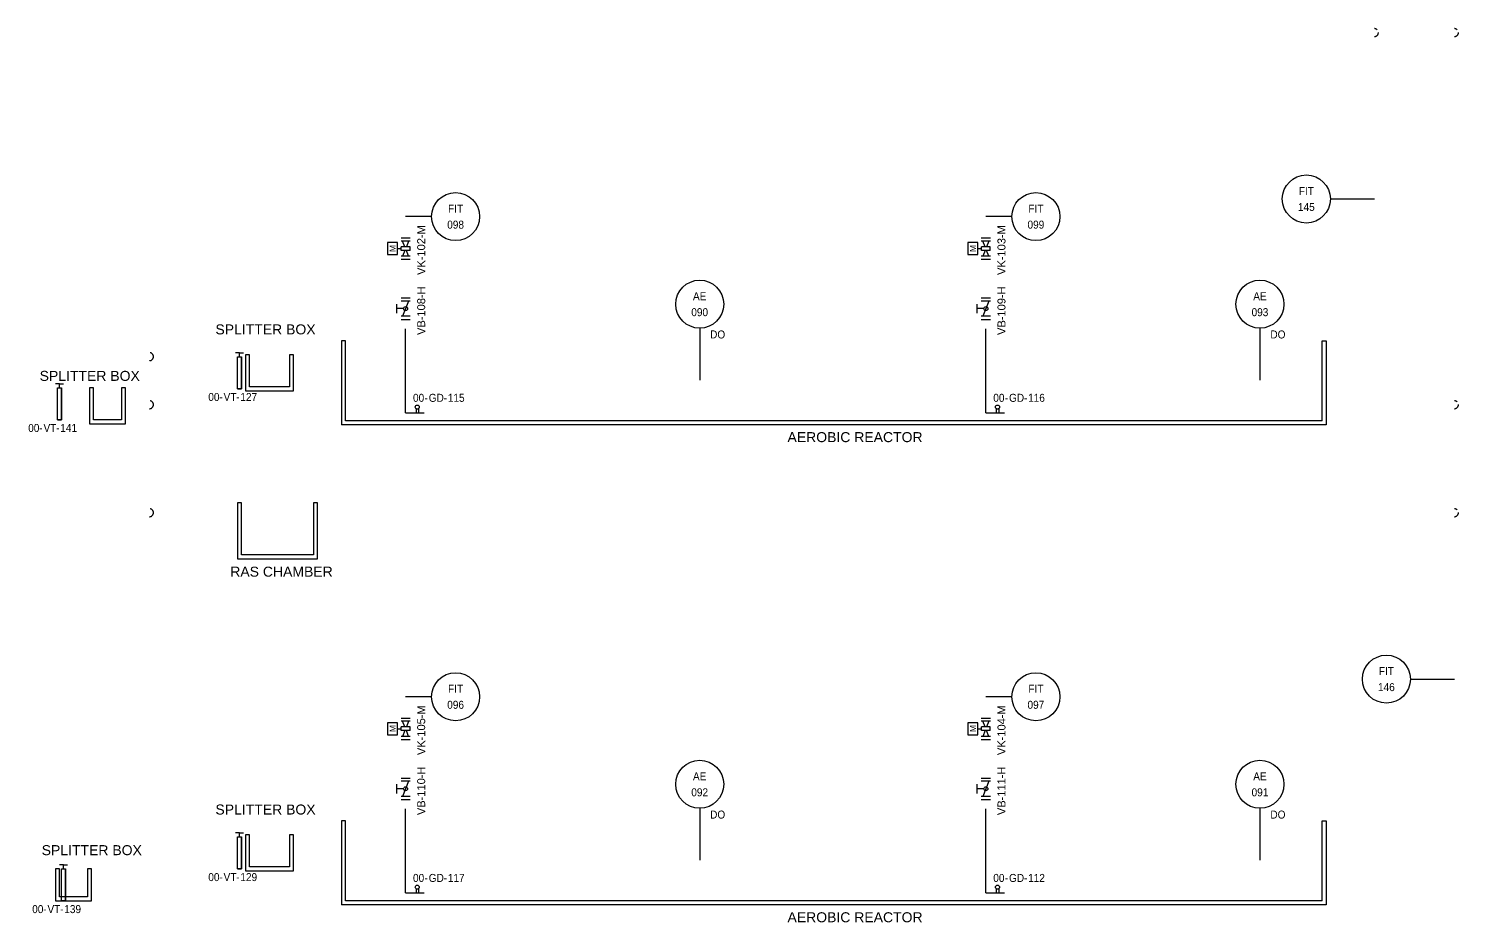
# Model space of a CAD drawing. Header units: millimetres. Extents: x 7 to 679, y 226 to 752.
# Drawn here: x 6.8 to 364.1, y 248.6 to 472 of the extents above; entities that cross this region are included whole.
import ezdxf
from ezdxf.enums import TextEntityAlignment as Align

# ---------------------------------------------------------------- set-up
doc = ezdxf.new("R2010")
doc.units = ezdxf.units.MM
doc.header["$LTSCALE"] = 0.25
doc.set_wipeout_variables(frame=1)
doc.linetypes.add('ACAD_ISO11W100', pattern=[33, 12, -3, 12, -3, 0, -3])
doc.linetypes.add('HIDDEN', pattern=[9.525, 6.35, -3.175])
for name, color, linetype, lineweight, true_color in [('air', 80, 'ACAD_ISO11W100', 25, 0x3fff00), ('equipment', 5, 'Continuous', 25, 0x0000ff), ('instrumentation', 4, 'Continuous', 25, 0x00ffff), ('Text', 7, 'Continuous', 25, 0xffffff), ('unit', 1, 'Continuous', 25, 0xff0000), ('valve', 7, 'Continuous', 25, 0xffffff)]:
    doc.layers.add(name, color=color, linetype=linetype, lineweight=lineweight, true_color=true_color)
doc.layers.add('chemical', color=4, linetype='HIDDEN', true_color=0x00ffff)
doc.styles.add('Organica', font='arial.ttf')

# ---------------------------------------------------------------- blocks, each defined once
blk = doc.blocks.new('*U71')
blk.add_line((1.5, 4.5), (-1.5, 4.5))
at = {"insert": (-1.98, -3.9), "char_height": 2, "width": 5.3402, "attachment_point": 6, "style": 'Organica'}
blk.add_mtext('-', dxfattribs=at)
at = {"style": 'Organica', "flags": 1}
for tag, p in [('EQUIP_TYPE', (-8.63, 62.54)), ('NOTE_CHINESE', (-8.63, 56.54)), ('NOTE', (-8.63, 59.54)), ('AREA_CODE', (-8.63, 53.54)), ('DI', (-8.63, 50.54)), ('DO', (-8.63, 47.54)), ('AI', (-8.63, 44.54)), ('AO', (-8.63, 41.54)), ('PB', (-8.63, 38.54)), ('PO', (-8.63, 35.54)), ('SP_ACTUATED', (-8.63, 32.54)), ('SIZE', (-8.63, 23.54)), ('MATERIAL', (-8.63, 19.54)), ('PRESSURE', (-8.63, 15.54)), ('PROCESSUNITAREA', (-8.63, 11.72)), ('HOSTNAME', (-8.63, 8.23))]:
    blk.add_attdef(tag, text='', height=2, dxfattribs=at).set_placement(p, align=Align.MIDDLE_CENTER)
at = {"style": 'Organica'}
blk.add_attdef('TAG_ID', text='', height=2, dxfattribs=at).set_placement((-2.86, -3.9), align=Align.MIDDLE_RIGHT)
blk.add_wipeout([(-2.67, 1.14), (2.67, 1.14), (2.67, -1.14), (-2.67, -1.14)])
for p, q in [((-1.5, 4.5), (-1.5, 2)), ((1.5, 2), (1.5, 4.5)), ((-2.67, 1.14), (-2.67, -1.14)), ((-1.9, -1.14), (-1.9, 1.14)), ((-0.46, 0.19), (-1.9, 0.76)), ((-1.5, 2), (0, 2)), ((-0.46, 1.11), (0.46, 1.11)), ((-0.46, -1.11), (-0.46, 1.11)), ((0, 2), (0, 1.11)), ((0, 2), (1.5, 2)), ((0.46, -1.11), (0.46, 1.11)), ((0.46, 0.19), (1.9, 0.76)), ((1.9, -1.14), (1.9, 1.14)), ((2.67, 1.14), (2.67, -1.14)), ((-1.9, -0.76), (-0.46, -0.19)), ((-0.46, -1.11), (0.46, -1.11)), ((1.9, -0.76), (0.46, -0.19))]:
    blk.add_line(p, q)
blk.add_text('M', height=1.5, dxfattribs=at).set_placement((-0.82, 2.47))
at = {"insert": (2.6, -3.9), "char_height": 2, "width": 5.3402, "attachment_point": 4, "style": 'Organica'}
blk.add_mtext('-M', dxfattribs=at)
at = {"style": 'Organica', "flags": 8}
blk.add_attdef('TAG', text='', height=2, dxfattribs=at).set_placement((0.33, -3.9), align=Align.MIDDLE_CENTER)
blk = doc.blocks.new('*U46')
at = {"insert": (-1.98, -3.9), "char_height": 2, "width": 5.3402, "attachment_point": 6, "style": 'Organica'}
blk.add_mtext('-', dxfattribs=at)
at = {"style": 'Organica', "flags": 1}
for tag, p in [('EQUIP_TYPE', (-8.63, 62.54)), ('NOTE_CHINESE', (-8.63, 56.54)), ('NOTE', (-8.63, 59.54)), ('AREA_CODE', (-8.63, 53.54)), ('DI', (-8.63, 50.54)), ('DO', (-8.63, 47.54)), ('AI', (-8.63, 44.54)), ('AO', (-8.63, 41.54)), ('PB', (-8.63, 38.54)), ('PO', (-8.63, 35.54)), ('SP_ACTUATED', (-8.63, 32.54)), ('SIZE', (-8.63, 23.54)), ('MATERIAL', (-8.63, 19.54)), ('PRESSURE', (-8.63, 15.54)), ('PROCESSUNITAREA', (-8.63, 11.72)), ('HOSTNAME', (-8.63, 8.23))]:
    blk.add_attdef(tag, text='', height=2, dxfattribs=at).set_placement(p, align=Align.MIDDLE_CENTER)
at = {"style": 'Organica'}
blk.add_attdef('TAG_ID', text='', height=2, dxfattribs=at).set_placement((-2.86, -3.9), align=Align.MIDDLE_RIGHT)
blk.add_wipeout([(-2.67, 1.14), (2.67, 1.14), (2.67, -1.14), (-2.67, -1.14)])
for p, q in [((-2.67, 1.14), (-2.67, -1.14)), ((-1.9, -1.14), (-1.9, 1.14)), ((1.9, -0.76), (-1.9, 0.76)), ((1.14, 2.29), (-1.14, 2.29)), ((0, 0.5), (0, 2.29)), ((1.9, -1.14), (1.9, 1.14)), ((2.67, 1.14), (2.67, -1.14))]:
    blk.add_line(p, q)
blk.add_circle((0, 0), 0.5)
at = {"insert": (2.6, -3.9), "char_height": 2, "width": 5.3402, "attachment_point": 4, "style": 'Organica'}
blk.add_mtext('-H', dxfattribs=at)
at = {"style": 'Organica', "flags": 8}
blk.add_attdef('TAG', text='', height=2, dxfattribs=at).set_placement((0.33, -3.9), align=Align.MIDDLE_CENTER)
blk = doc.blocks.new('*U83')
at = {"flags": 128}
blk.add_lwpolyline([(0, 9), (0, 0), (9, 0), (9, 9), (8, 9), (8, 1), (1, 1), (1, 9)], close=True, dxfattribs=at)
at = {"style": 'Organica', "flags": 1}
for tag, p in [('WIDTH', (-11.4, 38.99)), ('HEIGHT', (-11.4, 36.04)), ('LENGTH', (-11.4, 33.02)), ('LIQUIDLEVEL', (-11.4, 29.93)), ('VOLUME', (-11.4, 26.97)), ('HOSTNAME', (-11.8, 23.68))]:
    blk.add_attdef(tag, text='', height=2, dxfattribs=at).set_placement(p, align=Align.MIDDLE_CENTER)
at = {"layer": 'Text', "style": 'Organica'}
for tag, p in [('NAME1', (0.08, 11.95)), ('NAME2', (0.08, 8.2))]:
    blk.add_attdef(tag, text='', height=2.5, dxfattribs=at).set_placement(p, align=Align.MIDDLE_CENTER)
blk = doc.blocks.new('*U86')
at = {"flags": 128}
blk.add_lwpolyline([(0, 8), (0, 0), (9, 0), (9, 8), (8, 8), (8, 1), (1, 1), (1, 8)], close=True, dxfattribs=at)
at = {"style": 'Organica', "flags": 1}
for tag, p in [('WIDTH', (-11.4, 38.99)), ('HEIGHT', (-11.4, 36.04)), ('LENGTH', (-11.4, 33.02)), ('LIQUIDLEVEL', (-11.4, 29.93)), ('VOLUME', (-11.4, 26.97)), ('HOSTNAME', (-11.8, 23.68))]:
    blk.add_attdef(tag, text='', height=2, dxfattribs=at).set_placement(p, align=Align.MIDDLE_CENTER)
at = {"layer": 'Text', "style": 'Organica'}
for tag, p in [('NAME1', (9.08, 12.66)), ('NAME2', (9.08, 8.92))]:
    blk.add_attdef(tag, text='', height=2.5, dxfattribs=at).set_placement(p, align=Align.MIDDLE_CENTER)
blk = doc.blocks.new('*U88')
at = {"flags": 128}
blk.add_lwpolyline([(0, 14), (0, 0), (20, 0), (20, 14), (19, 14), (19, 1), (1, 1), (1, 14)], close=True, dxfattribs=at)
at = {"style": 'Organica', "flags": 1}
for tag, p in [('WIDTH', (-11.4, 38.99)), ('HEIGHT', (-11.4, 36.04)), ('LENGTH', (-11.4, 33.02)), ('LIQUIDLEVEL', (-11.4, 29.93)), ('VOLUME', (-11.4, 26.97)), ('HOSTNAME', (-11.8, 23.68))]:
    blk.add_attdef(tag, text='', height=2, dxfattribs=at).set_placement(p, align=Align.MIDDLE_CENTER)
at = {"layer": 'Text', "style": 'Organica'}
for tag, p in [('NAME1', (11, -3.23)), ('NAME2', (11, -6.97))]:
    blk.add_attdef(tag, text='', height=2.5, dxfattribs=at).set_placement(p, align=Align.MIDDLE_CENTER)
blk = doc.blocks.new('*U89')
at = {"flags": 128}
blk.add_lwpolyline([(0, 9), (0, 0), (12, 0), (12, 9), (11, 9), (11, 1), (1, 1), (1, 9)], close=True, dxfattribs=at)
at = {"style": 'Organica', "flags": 1}
for tag, p in [('WIDTH', (-11.4, 38.99)), ('HEIGHT', (-11.4, 36.04)), ('LENGTH', (-11.4, 33.02)), ('LIQUIDLEVEL', (-11.4, 29.93)), ('VOLUME', (-11.4, 26.97)), ('HOSTNAME', (-11.8, 23.68))]:
    blk.add_attdef(tag, text='', height=2, dxfattribs=at).set_placement(p, align=Align.MIDDLE_CENTER)
at = {"layer": 'Text', "style": 'Organica'}
for tag, p in [('NAME1', (5, 15.32)), ('NAME2', (5, 11.57))]:
    blk.add_attdef(tag, text='', height=2.5, dxfattribs=at).set_placement(p, align=Align.MIDDLE_CENTER)
blk = doc.blocks.new('*U96')
at = {"color": 4}
blk.add_line((6, 17), (17, 17), dxfattribs=at)
blk.add_circle((0, 17), 6, dxfattribs=at)
at = {"style": 'Organica', "width": 0.9}
for tag, flags, p in [('SP_FLUID', 9, (31.18, 71.35)), ('SP_FLOW', 9, (31.18, 68.35)), ('EQUIP_TYPE', 9, (31.18, 65.35)), ('AREA_CODE', 9, (31.18, 62.35)), ('NOTE_CHINESE', 9, (31.18, 56.35)), ('NOTE', 9, (31.18, 59.35)), ('MODEL', 9, (31.18, 53.35)), ('MANUFACTURE', 9, (31.18, 50.35)), ('SPECIFICATION', 9, (31.18, 47.35)), ('DI', 9, (31.18, 44.35)), ('DO', 9, (31.18, 41.35)), ('AI', 9, (31.18, 38.35)), ('AO', 9, (31.18, 35.35)), ('PB', 9, (31.18, 32.35)), ('PO', 9, (31.18, 29.35)), ('PROCESSUNITAREA', 9, (31.18, 26.35)), ('TAG_ID', 8, (0, 19)), ('TAG', 8, (0, 15))]:
    blk.add_attdef(tag, text='', height=2, dxfattribs=dict(at, flags=flags)).set_placement(p, align=Align.MIDDLE_CENTER)
blk = doc.blocks.new('*U101')
at = {"color": 4}
blk.add_line((0, 11), (0, -2), dxfattribs=at)
blk.add_circle((0, 17), 6, dxfattribs=at)
at = {"insert": (4.49, 9.42), "char_height": 2, "width": 5.3402, "attachment_point": 5, "line_spacing_factor": 0.9, "style": 'Organica'}
blk.add_mtext('{\\W0.9;DO}', dxfattribs=at)
at = {"style": 'Organica', "width": 0.9}
for tag, flags, p in [('EQUIP_TYPE', 9, (31.18, 65.35)), ('AREA_CODE', 9, (31.18, 62.35)), ('NOTE_CHINESE', 9, (31.18, 56.35)), ('NOTE', 9, (31.18, 59.35)), ('MODEL', 9, (31.18, 53.35)), ('MANUFACTURE', 9, (31.18, 50.35)), ('SPECIFICATION', 9, (31.18, 47.35)), ('DI', 9, (31.18, 44.35)), ('DO', 9, (31.18, 41.35)), ('AI', 9, (31.18, 38.35)), ('AO', 9, (31.18, 35.35)), ('PB', 9, (31.18, 32.35)), ('PO', 9, (31.18, 29.35)), ('PROCESSUNITAREA', 9, (31.18, 26.35)), ('TAG_ID', 8, (0, 19)), ('TAG', 8, (0, 15))]:
    blk.add_attdef(tag, text='', height=2, dxfattribs=dict(at, flags=flags)).set_placement(p, align=Align.MIDDLE_CENTER)
blk = doc.blocks.new('*U102')
at = {"color": 4}
blk.add_line((-6, 17), (-12.5, 17), dxfattribs=at)
blk.add_circle((0, 17), 6, dxfattribs=at)
at = {"style": 'Organica', "width": 0.9}
for tag, flags, p in [('SP_FLUID', 9, (31.18, 71.35)), ('SP_FLOW', 9, (31.18, 68.35)), ('EQUIP_TYPE', 9, (31.18, 65.35)), ('AREA_CODE', 9, (31.18, 62.35)), ('NOTE_CHINESE', 9, (31.18, 56.35)), ('NOTE', 9, (31.18, 59.35)), ('MODEL', 9, (31.18, 53.35)), ('MANUFACTURE', 9, (31.18, 50.35)), ('SPECIFICATION', 9, (31.18, 47.35)), ('DI', 9, (31.18, 44.35)), ('DO', 9, (31.18, 41.35)), ('AI', 9, (31.18, 38.35)), ('AO', 9, (31.18, 35.35)), ('PB', 9, (31.18, 32.35)), ('PO', 9, (31.18, 29.35)), ('PROCESSUNITAREA', 9, (31.18, 26.35)), ('TAG_ID', 8, (0, 19)), ('TAG', 8, (0, 15))]:
    blk.add_attdef(tag, text='', height=2, dxfattribs=dict(at, flags=flags)).set_placement(p, align=Align.MIDDLE_CENTER)
blk = doc.blocks.new('*U113')
at = {"char_height": 2, "width": 5.3402, "attachment_point": 6, "line_spacing_factor": 0.9, "style": 'Organica'}
for insert in [(-3.7, -2.07), (0.5, -2.07)]:
    blk.add_mtext('{\\W0.9;-}', dxfattribs=dict(at, insert=insert))
at = {"style": 'Organica', "flags": 1}
for tag, p in [('EQUIP_TYPE', (37.6, 83.28)), ('NOTE', (37.6, 80.28)), ('MATERIAL_FRAME', (37.6, 74.17)), ('NOTE_CHINESE', (37.6, 77.28)), ('MATERIAL_STEM', (37.6, 71.17)), ('MATERIAL_BODY', (37.6, 68.17)), ('MATERIAL_SEALING', (37.6, 65.17)), ('MANUFACTURE', (37.6, 52.75)), ('MODEL', (37.6, 55.86)), ('UNIT_WATER_LEVEL', (37.76, 49.29)), ('UNIT_CHANNELH', (37.76, 46.29)), ('UNIT_CHANNELW', (37.76, 43.5)), ('SP_WATER_LEVEL', (37.76, 40.5)), ('SP_CHANNELW', (37.76, 37.5)), ('SP_CHANNELH', (37.76, 34.29)), ('STB_DTY', (37.76, 31.29)), ('PROCESSUNITAREA', (37.76, 27.66))]:
    blk.add_attdef(tag, text='', height=2, dxfattribs=at).set_placement(p, align=Align.MIDDLE_CENTER)
at = {"style": 'Organica', "width": 0.9}
for tag, p in [('AREA_CODE', (-4.5, -2.07)), ('TAG_ID', (-0.26, -2.07))]:
    blk.add_attdef(tag, text='', height=2, dxfattribs=at).set_placement(p, align=Align.MIDDLE_RIGHT)
blk.add_wipeout([(0, 8), (1, 8), (1, 0), (0, 0)])
for p, q in [((0.5, 9), (-0.5, 9)), ((0, 0), (0, 8)), ((0, 8), (1, 8)), ((0.5, 9), (1.5, 9)), ((0.5, 8), (0.5, 9)), ((1, 0), (1, 8)), ((0, 0), (1, 0))]:
    blk.add_line(p, q)
blk.add_lwpolyline([(0, 8), (1, 8), (1, 0), (0, 0)], close=True)
at = {"style": 'Organica', "width": 0.9, "flags": 8}
blk.add_attdef('TAG', text='', height=2, dxfattribs=at).set_placement((2.81, -2.07), align=Align.MIDDLE_CENTER)
blk = doc.blocks.new('*U122')
blk.add_hatch(color=256).paths.add_polyline_path([(4.21, 2), (3.61, 2, 0.327852)])
for p, q in [((1, 1), (1, 22)), ((1, 1), (5.67, 1)), ((3.61, 2), (3.61, 1)), ((3.61, 2), (4.21, 2)), ((4.21, 2), (4.21, 1))]:
    blk.add_line(p, q)
blk.add_circle((3.91, 2.41), 0.507)
at = {"char_height": 2, "width": 5.3402, "attachment_point": 6, "line_spacing_factor": 0.9, "style": 'Organica'}
for insert in [(6.55, 4.72), (11.35, 4.72)]:
    blk.add_mtext('{\\W0.9;-}', dxfattribs=dict(at, insert=insert))
at = {"style": 'Organica', "flags": 1}
for tag, p in [('EQUIP_TYPE', (30.85, 68.43)), ('NOTE', (30.85, 65.43)), ('NOTE_CHINESE', (30.85, 62.43)), ('MATERIAL_MEMBRANE', (30.85, 59.33)), ('MATERIAL_PIPE', (30.85, 56.33)), ('MATERIAL_FRAME', (30.85, 53.33)), ('STB_DTY', (30.85, 50.13)), ('MODEL', (30.85, 47.01)), ('MANUFACTURE', (30.85, 43.91)), ('NUMBEROFG', (30.85, 40.63)), ('NUMBEROFDIFF', (30.85, 37.52)), ('UNIT_FLOWMIN', (31.25, 31.42)), ('INSTALLATION', (31.25, 34.42)), ('UNIT_FLOWMAX', (31.25, 28.42)), ('SP_FLOWMAX', (31.25, 25.42)), ('SP_FLOWMIN', (31.25, 22.42)), ('PROCESSUNITAREA', (31.25, 19.05))]:
    blk.add_attdef(tag, text='', height=2, dxfattribs=at).set_placement(p, align=Align.MIDDLE_CENTER)
at = {"style": 'Organica', "width": 0.9}
for tag, p in [('AREA_CODE', (5.65, 4.72)), ('TAG_ID', (10.56, 4.72))]:
    blk.add_attdef(tag, text='', height=2, dxfattribs=at).set_placement(p, align=Align.MIDDLE_RIGHT)
at = {"style": 'Organica', "width": 0.9, "flags": 8}
blk.add_attdef('TAG', text='', height=2, dxfattribs=at).set_placement((13.65, 4.72), align=Align.MIDDLE_CENTER)
blk = doc.blocks.new('break')
blk.add_wipeout([(-0.12, 0.11), (-0.12, 0.89), (0, 1), (0.12, 0.89), (0.12, 0.11), (0, 0)])
blk.add_wipeout([(-0.12, -0.11), (-0.12, -0.89), (0, -1), (0.12, -0.89), (0.12, -0.11), (0, 0)])
blk.add_arc((0, 0), 1, 270, 90)
blk = doc.blocks.new('*U135')
for p, q in [((1, 21), (0, 21)), ((0, 21), (0, 1)), ((1, 1), (1, 21)), ((245, 1), (245, 21)), ((245, 21), (246, 21)), ((246, 21), (246, 1)), ((0, 1), (0, 0)), ((246, 0), (0, 0)), ((245, 1), (1, 1)), ((246, 1), (246, 0))]:
    blk.add_line(p, q)
at = {"style": 'Organica', "flags": 1}
for tag, p in [('AREA_CODE', (16.02, 62.63)), ('EQUIP_TYPE', (16.02, 59.63)), ('WIDTH', (16.02, 56.63)), ('HEIGHT', (16.02, 53.69)), ('LENGTH', (16.02, 50.66)), ('LIQUIDLEVEL', (16.02, 47.66)), ('VOLUME', (16.02, 44.7)), ('HOSTNAME', (15.63, 40.38))]:
    blk.add_attdef(tag, text='', height=2, dxfattribs=at).set_placement(p, align=Align.MIDDLE_CENTER)
at = {"layer": 'Text', "style": 'Organica'}
for tag, p in [('NAME1', (128.31, -3.11)), ('NAME2', (128.31, -6.86))]:
    blk.add_attdef(tag, text='', height=2.5, dxfattribs=at).set_placement(p, align=Align.MIDDLE_CENTER)

msp = doc.modelspace()

# ---------------------------------------------------------------- block references
at = {"layer": 'air'}
for p in [(37, 390), (37, 378), (37, 351)]:
    msp.add_blockref('break', p, dxfattribs=at)
at = {"layer": 'chemical'}
for p in [(343.08, 471), (363.08, 471), (363.08, 378), (363.08, 351)]:
    msp.add_blockref('break', p, dxfattribs=at)
at = {"layer": 'equipment'}
ref = msp.add_blockref('*U122', (100, 375), dxfattribs=at)
ref.add_attrib('TAG', '115', dxfattribs={"layer": '0', "height": 2, "style": 'Organica', "width": 0.9}).set_placement((113.65, 379.72), align=Align.MIDDLE_CENTER)
ref.add_attrib('AREA_CODE', '00', dxfattribs={"layer": '0', "height": 2, "style": 'Organica', "width": 0.9}).set_placement((105.65, 379.72), align=Align.MIDDLE_RIGHT)
ref.add_attrib('TAG_ID', 'GD', dxfattribs={"layer": '0', "height": 2, "style": 'Organica', "width": 0.9}).set_placement((110.56, 379.72), align=Align.MIDDLE_RIGHT)
ref = msp.add_blockref('*U122', (245, 375), dxfattribs=at)
ref.add_attrib('TAG', '116', dxfattribs={"layer": '0', "height": 2, "style": 'Organica', "width": 0.9}).set_placement((258.65, 379.72), align=Align.MIDDLE_CENTER)
ref.add_attrib('AREA_CODE', '00', dxfattribs={"layer": '0', "height": 2, "style": 'Organica', "width": 0.9}).set_placement((250.65, 379.72), align=Align.MIDDLE_RIGHT)
ref.add_attrib('TAG_ID', 'GD', dxfattribs={"layer": '0', "height": 2, "style": 'Organica', "width": 0.9}).set_placement((255.56, 379.72), align=Align.MIDDLE_RIGHT)
ref = msp.add_blockref('*U113', (59, 382), dxfattribs=at)
ref.add_attrib('TAG', '127', dxfattribs={"layer": '0', "height": 2, "style": 'Organica', "width": 0.9}).set_placement((61.81, 379.93), align=Align.MIDDLE_CENTER)
ref.add_attrib('AREA_CODE', '00', dxfattribs={"layer": '0', "height": 2, "style": 'Organica', "width": 0.9}).set_placement((54.5, 379.93), align=Align.MIDDLE_RIGHT)
ref.add_attrib('TAG_ID', 'VT', dxfattribs={"layer": '0', "height": 2, "style": 'Organica', "width": 0.9}).set_placement((58.74, 379.93), align=Align.MIDDLE_RIGHT)
ref = msp.add_blockref('*U113', (14, 374.25), dxfattribs=at)
ref.add_attrib('TAG', '141', dxfattribs={"layer": '0', "height": 2, "style": 'Organica', "width": 0.9}).set_placement((16.81, 372.18), align=Align.MIDDLE_CENTER)
ref.add_attrib('AREA_CODE', '00', dxfattribs={"layer": '0', "height": 2, "style": 'Organica', "width": 0.9}).set_placement((9.5, 372.18), align=Align.MIDDLE_RIGHT)
ref.add_attrib('TAG_ID', 'VT', dxfattribs={"layer": '0', "height": 2, "style": 'Organica', "width": 0.9}).set_placement((13.74, 372.18), align=Align.MIDDLE_RIGHT)
ref = msp.add_blockref('*U122', (100, 255), dxfattribs=at)
ref.add_attrib('TAG', '117', dxfattribs={"layer": '0', "height": 2, "style": 'Organica', "width": 0.9}).set_placement((113.65, 259.72), align=Align.MIDDLE_CENTER)
ref.add_attrib('AREA_CODE', '00', dxfattribs={"layer": '0', "height": 2, "style": 'Organica', "width": 0.9}).set_placement((105.65, 259.72), align=Align.MIDDLE_RIGHT)
ref.add_attrib('TAG_ID', 'GD', dxfattribs={"layer": '0', "height": 2, "style": 'Organica', "width": 0.9}).set_placement((110.56, 259.72), align=Align.MIDDLE_RIGHT)
ref = msp.add_blockref('*U122', (245, 255), dxfattribs=at)
ref.add_attrib('TAG', '112', dxfattribs={"layer": '0', "height": 2, "style": 'Organica', "width": 0.9}).set_placement((258.65, 259.72), align=Align.MIDDLE_CENTER)
ref.add_attrib('AREA_CODE', '00', dxfattribs={"layer": '0', "height": 2, "style": 'Organica', "width": 0.9}).set_placement((250.65, 259.72), align=Align.MIDDLE_RIGHT)
ref.add_attrib('TAG_ID', 'GD', dxfattribs={"layer": '0', "height": 2, "style": 'Organica', "width": 0.9}).set_placement((255.56, 259.72), align=Align.MIDDLE_RIGHT)
ref = msp.add_blockref('*U113', (59, 262), dxfattribs=at)
ref.add_attrib('TAG', '129', dxfattribs={"layer": '0', "height": 2, "style": 'Organica', "width": 0.9}).set_placement((61.81, 259.93), align=Align.MIDDLE_CENTER)
ref.add_attrib('AREA_CODE', '00', dxfattribs={"layer": '0', "height": 2, "style": 'Organica', "width": 0.9}).set_placement((54.5, 259.93), align=Align.MIDDLE_RIGHT)
ref.add_attrib('TAG_ID', 'VT', dxfattribs={"layer": '0', "height": 2, "style": 'Organica', "width": 0.9}).set_placement((58.74, 259.93), align=Align.MIDDLE_RIGHT)
ref = msp.add_blockref('*U113', (15, 254), dxfattribs=at)
ref.add_attrib('TAG', '139', dxfattribs={"layer": '0', "height": 2, "style": 'Organica', "width": 0.9}).set_placement((17.81, 251.93), align=Align.MIDDLE_CENTER)
ref.add_attrib('AREA_CODE', '00', dxfattribs={"layer": '0', "height": 2, "style": 'Organica', "width": 0.9}).set_placement((10.5, 251.93), align=Align.MIDDLE_RIGHT)
ref.add_attrib('TAG_ID', 'VT', dxfattribs={"layer": '0', "height": 2, "style": 'Organica', "width": 0.9}).set_placement((14.74, 251.93), align=Align.MIDDLE_RIGHT)
at = {"layer": 'instrumentation'}
ref = msp.add_blockref('*U96', (326.08, 412.41), dxfattribs=at)
ref.add_attrib('TAG', '145', dxfattribs={"layer": '0', "height": 2, "style": 'Organica', "width": 0.9}).set_placement((326.08, 427.41), align=Align.MIDDLE_CENTER)
ref.add_attrib('TAG_ID', 'FIT', dxfattribs={"layer": '0', "height": 2, "style": 'Organica', "width": 0.9}).set_placement((326.08, 431.41), align=Align.MIDDLE_CENTER)
ref = msp.add_blockref('*U102', (113.5, 408), dxfattribs=at)
ref.add_attrib('TAG', '098', dxfattribs={"layer": '0', "height": 2, "style": 'Organica', "width": 0.9}).set_placement((113.5, 423), align=Align.MIDDLE_CENTER)
ref.add_attrib('TAG_ID', 'FIT', dxfattribs={"layer": '0', "height": 2, "style": 'Organica', "width": 0.9}).set_placement((113.5, 427), align=Align.MIDDLE_CENTER)
ref = msp.add_blockref('*U102', (258.5, 408), dxfattribs=at)
ref.add_attrib('TAG', '099', dxfattribs={"layer": '0', "height": 2, "style": 'Organica', "width": 0.9}).set_placement((258.5, 423), align=Align.MIDDLE_CENTER)
ref.add_attrib('TAG_ID', 'FIT', dxfattribs={"layer": '0', "height": 2, "style": 'Organica', "width": 0.9}).set_placement((258.5, 427), align=Align.MIDDLE_CENTER)
ref = msp.add_blockref('*U101', (174.49, 386.12), dxfattribs=at)
ref.add_attrib('TAG', '090', dxfattribs={"layer": '0', "height": 2, "style": 'Organica', "width": 0.9}).set_placement((174.49, 401.12), align=Align.MIDDLE_CENTER)
ref.add_attrib('TAG_ID', 'AE', dxfattribs={"layer": '0', "height": 2, "style": 'Organica', "width": 0.9}).set_placement((174.49, 405.12), align=Align.MIDDLE_CENTER)
ref = msp.add_blockref('*U101', (314.49, 386.12), dxfattribs=at)
ref.add_attrib('TAG', '093', dxfattribs={"layer": '0', "height": 2, "style": 'Organica', "width": 0.9}).set_placement((314.49, 401.12), align=Align.MIDDLE_CENTER)
ref.add_attrib('TAG_ID', 'AE', dxfattribs={"layer": '0', "height": 2, "style": 'Organica', "width": 0.9}).set_placement((314.49, 405.12), align=Align.MIDDLE_CENTER)
ref = msp.add_blockref('*U96', (346.08, 292.41), dxfattribs=at)
ref.add_attrib('TAG', '146', dxfattribs={"layer": '0', "height": 2, "style": 'Organica', "width": 0.9}).set_placement((346.08, 307.41), align=Align.MIDDLE_CENTER)
ref.add_attrib('TAG_ID', 'FIT', dxfattribs={"layer": '0', "height": 2, "style": 'Organica', "width": 0.9}).set_placement((346.08, 311.41), align=Align.MIDDLE_CENTER)
ref = msp.add_blockref('*U102', (113.5, 288), dxfattribs=at)
ref.add_attrib('TAG', '096', dxfattribs={"layer": '0', "height": 2, "style": 'Organica', "width": 0.9}).set_placement((113.5, 303), align=Align.MIDDLE_CENTER)
ref.add_attrib('TAG_ID', 'FIT', dxfattribs={"layer": '0', "height": 2, "style": 'Organica', "width": 0.9}).set_placement((113.5, 307), align=Align.MIDDLE_CENTER)
ref = msp.add_blockref('*U102', (258.5, 288), dxfattribs=at)
ref.add_attrib('TAG', '097', dxfattribs={"layer": '0', "height": 2, "style": 'Organica', "width": 0.9}).set_placement((258.5, 303), align=Align.MIDDLE_CENTER)
ref.add_attrib('TAG_ID', 'FIT', dxfattribs={"layer": '0', "height": 2, "style": 'Organica', "width": 0.9}).set_placement((258.5, 307), align=Align.MIDDLE_CENTER)
ref = msp.add_blockref('*U101', (174.49, 266.12), dxfattribs=at)
ref.add_attrib('TAG', '092', dxfattribs={"layer": '0', "height": 2, "style": 'Organica', "width": 0.9}).set_placement((174.49, 281.12), align=Align.MIDDLE_CENTER)
ref.add_attrib('TAG_ID', 'AE', dxfattribs={"layer": '0', "height": 2, "style": 'Organica', "width": 0.9}).set_placement((174.49, 285.12), align=Align.MIDDLE_CENTER)
ref = msp.add_blockref('*U101', (314.49, 266.12), dxfattribs=at)
ref.add_attrib('TAG', '091', dxfattribs={"layer": '0', "height": 2, "style": 'Organica', "width": 0.9}).set_placement((314.49, 281.12), align=Align.MIDDLE_CENTER)
ref.add_attrib('TAG_ID', 'AE', dxfattribs={"layer": '0', "height": 2, "style": 'Organica', "width": 0.9}).set_placement((314.49, 285.12), align=Align.MIDDLE_CENTER)
at = {"layer": 'unit'}
ref = msp.add_blockref('*U135', (85, 373), dxfattribs=at)
ref.add_attrib('NAME1', 'AEROBIC REACTOR', dxfattribs={"layer": 'Text', "height": 2.5, "style": 'Organica'}).set_placement((213.31, 369.89), align=Align.MIDDLE_CENTER)
ref = msp.add_blockref('*U88', (59, 339.5), dxfattribs=at)
ref.add_attrib('NAME1', 'RAS CHAMBER', dxfattribs={"layer": 'Text', "height": 2.5, "style": 'Organica'}).set_placement((70, 336.27), align=Align.MIDDLE_CENTER)
ref = msp.add_blockref('*U135', (85, 253), dxfattribs=at)
ref.add_attrib('NAME1', 'AEROBIC REACTOR', dxfattribs={"layer": 'Text', "height": 2.5, "style": 'Organica'}).set_placement((213.31, 249.89), align=Align.MIDDLE_CENTER)

# ---------------------------------------------------------------- next in the draw order: block references
ref = msp.add_blockref('*U89', (61, 381.5), dxfattribs=at)
ref.add_attrib('NAME1', 'SPLITTER BOX', dxfattribs={"layer": 'Text', "height": 2.5, "style": 'Organica'}).set_placement((66, 396.82), align=Align.MIDDLE_CENTER)
ref = msp.add_blockref('*U83', (22, 373.25), dxfattribs=at)
ref.add_attrib('NAME1', 'SPLITTER BOX', dxfattribs={"layer": 'Text', "height": 2.5, "style": 'Organica'}).set_placement((22.08, 385.2), align=Align.MIDDLE_CENTER)
ref = msp.add_blockref('*U89', (61, 261.5), dxfattribs=at)
ref.add_attrib('NAME1', 'SPLITTER BOX', dxfattribs={"layer": 'Text', "height": 2.5, "style": 'Organica'}).set_placement((66, 276.82), align=Align.MIDDLE_CENTER)
ref = msp.add_blockref('*U86', (13.51, 254), dxfattribs=at)
ref.add_attrib('NAME1', 'SPLITTER BOX', dxfattribs={"layer": 'Text', "height": 2.5, "style": 'Organica'}).set_placement((22.59, 266.66), align=Align.MIDDLE_CENTER)
at = {"layer": 'valve'}
ref = msp.add_blockref('*U71', (101, 417), dxfattribs=dict(at, rotation=90))
ref.add_attrib('TAG', '102', dxfattribs={"layer": '0', "height": 2, "rotation": 90, "style": 'Organica'}).set_placement((104.9, 417.33), align=Align.MIDDLE_CENTER)
ref.add_attrib('TAG_ID', 'VK', dxfattribs={"layer": '0', "height": 2, "rotation": 90, "style": 'Organica'}).set_placement((104.9, 414.14), align=Align.MIDDLE_RIGHT)
ref = msp.add_blockref('*U71', (246, 417), dxfattribs=dict(at, rotation=90))
ref.add_attrib('TAG', '103', dxfattribs={"layer": '0', "height": 2, "rotation": 90, "style": 'Organica'}).set_placement((249.9, 417.33), align=Align.MIDDLE_CENTER)
ref.add_attrib('TAG_ID', 'VK', dxfattribs={"layer": '0', "height": 2, "rotation": 90, "style": 'Organica'}).set_placement((249.9, 414.14), align=Align.MIDDLE_RIGHT)
ref = msp.add_blockref('*U46', (101, 402), dxfattribs=dict(at, rotation=90))
ref.add_attrib('TAG', '108', dxfattribs={"layer": '0', "height": 2, "rotation": 90, "style": 'Organica'}).set_placement((104.9, 402.33), align=Align.MIDDLE_CENTER)
ref.add_attrib('TAG_ID', 'VB', dxfattribs={"layer": '0', "height": 2, "rotation": 90, "style": 'Organica'}).set_placement((104.9, 399.14), align=Align.MIDDLE_RIGHT)
ref = msp.add_blockref('*U46', (246, 402), dxfattribs=dict(at, rotation=90))
ref.add_attrib('TAG', '109', dxfattribs={"layer": '0', "height": 2, "rotation": 90, "style": 'Organica'}).set_placement((249.9, 402.33), align=Align.MIDDLE_CENTER)
ref.add_attrib('TAG_ID', 'VB', dxfattribs={"layer": '0', "height": 2, "rotation": 90, "style": 'Organica'}).set_placement((249.9, 399.14), align=Align.MIDDLE_RIGHT)
ref = msp.add_blockref('*U71', (101, 297), dxfattribs=dict(at, rotation=90))
ref.add_attrib('TAG', '105', dxfattribs={"layer": '0', "height": 2, "rotation": 90, "style": 'Organica'}).set_placement((104.9, 297.33), align=Align.MIDDLE_CENTER)
ref.add_attrib('TAG_ID', 'VK', dxfattribs={"layer": '0', "height": 2, "rotation": 90, "style": 'Organica'}).set_placement((104.9, 294.14), align=Align.MIDDLE_RIGHT)
ref = msp.add_blockref('*U71', (246, 297), dxfattribs=dict(at, rotation=90))
ref.add_attrib('TAG', '104', dxfattribs={"layer": '0', "height": 2, "rotation": 90, "style": 'Organica'}).set_placement((249.9, 297.33), align=Align.MIDDLE_CENTER)
ref.add_attrib('TAG_ID', 'VK', dxfattribs={"layer": '0', "height": 2, "rotation": 90, "style": 'Organica'}).set_placement((249.9, 294.14), align=Align.MIDDLE_RIGHT)
ref = msp.add_blockref('*U46', (101, 282), dxfattribs=dict(at, rotation=90))
ref.add_attrib('TAG', '110', dxfattribs={"layer": '0', "height": 2, "rotation": 90, "style": 'Organica'}).set_placement((104.9, 282.33), align=Align.MIDDLE_CENTER)
ref.add_attrib('TAG_ID', 'VB', dxfattribs={"layer": '0', "height": 2, "rotation": 90, "style": 'Organica'}).set_placement((104.9, 279.14), align=Align.MIDDLE_RIGHT)
ref = msp.add_blockref('*U46', (246, 282), dxfattribs=dict(at, rotation=90))
ref.add_attrib('TAG', '111', dxfattribs={"layer": '0', "height": 2, "rotation": 90, "style": 'Organica'}).set_placement((249.9, 282.33), align=Align.MIDDLE_CENTER)
ref.add_attrib('TAG_ID', 'VB', dxfattribs={"layer": '0', "height": 2, "rotation": 90, "style": 'Organica'}).set_placement((249.9, 279.14), align=Align.MIDDLE_RIGHT)

doc.saveas('drawing.dxf')
